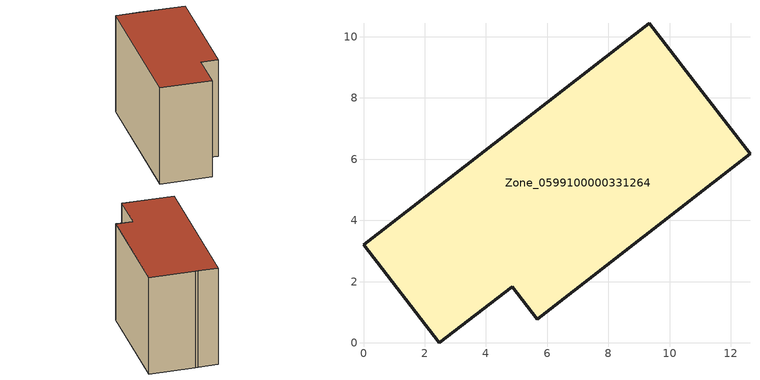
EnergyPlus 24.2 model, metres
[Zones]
Zone_0599100000331264
 floor ground (C_G): 10.28,9.21 10.42,9.02 12.62,6.17 5.68,0.77 4.85,1.84 2.48,0 0,3.2 9.32,10.44 z0.2
 wall outside (C_F): 0,3.2 2.48,0 4.85,1.84 5.68,0.77 12.62,6.17 10.42,9.02 10.28,9.21 9.32,10.44 0,3.2 z0.2:8.39
 roof outside (C_R): 12.62,6.17 10.42,9.02 10.28,9.21 9.32,10.44 0,3.2 2.48,0 4.85,1.84 5.68,0.77 z8.39
[BUILDING]
Pand.0599100000331264: North Axis=0; Terrain=City; Loads Convergence Tolerance Value=0.04; Temperature Convergence Tolerance Value=0.4; Solar Distribution=FullExterior; Maximum Number of Warmup Days=25; Minimum Number of Warmup Days=1
[Site:Location]
Rotterdam.The.Hague.AP_ZH_NLD Design_Conditions: Latitude=51.96; Longitude=4.45; Time Zone=1; Elevation=-4.5
[SITE:GROUNDTEMPERATURE:BUILDINGSURFACE]
18, 18, 18, 18, 18, 18, 18, 18, 18, 18, 18, 18
[MATERIAL] Thermal Absorptance=0.9; Solar Absorptance=0.7; Visible Absorptance=0.7
Name | Roughness | Thickness | Conductivity | Density | Specific Heat
G.TI.1975-1991 | MediumSmooth | 0.15 | 0.288461 | 540 | 1210
F.TI.1975-1991 | Rough | 0.3 | 0.230769 | 1920 | 840
R.TI.1975-1991 | MediumRough | 0.2 | 0.153846 | 1500 | 1000
[CONSTRUCTION]
C_G: G.TI.1975-1991
C_F: F.TI.1975-1991
C_R: R.TI.1975-1991
[ZONE]
Zone_0599100000331264: Type=1; Multiplier=1; Ceiling Height=Autocalculate; Volume=Autocalculate; Floor Area=autocalculate; Part of Total Floor Area=Yes
[ZONEINFILTRATION:DESIGNFLOWRATE]
Infil_Zone_0599100000331264: Zone or ZoneList or Space or SpaceList=Zone_0599100000331264; Schedule=AlwaysOn; Design Flow Rate Calculation Method=Flow/Area; Flow Rate per Floor Area=0.003; Constant Term Coefficient=1; Temperature Term Coefficient=0; Velocity Term Coefficient=0; Velocity Squared Term Coefficient=0
[HVACTEMPLATE:ZONE:IDEALLOADSAIRSYSTEM]
Zone_0599100000331264: Maximum Heating Supply Air Temperature=50; Minimum Cooling Supply Air Temperature=13; Maximum Heating Supply Air Humidity Ratio=0.0156; Minimum Cooling Supply Air Humidity Ratio=0.0077; Heating Limit=NoLimit; Cooling Limit=NoLimit; Dehumidification Control Type=ConstantSensibleHeatRatio; Cooling Sensible Heat Ratio=0.7; Dehumidification Setpoint=60; Humidification Control Type=None; Humidification Setpoint=30; Outdoor Air Method=None; Outdoor Air Flow Rate per Person=0.00944; Outdoor Air Flow Rate per Zone Floor Area=0; Outdoor Air Flow Rate per Zone=0; Demand Controlled Ventilation Type=None; Outdoor Air Economizer Type=NoEconomizer; Heat Recovery Type=None; Sensible Heat Recovery Effectiveness=0.7; Latent Heat Recovery Effectiveness=0.65
[ZONECONTROL:THERMOSTAT]
ThermostatControl_Zone_0599100000331264: Zone or ZoneList=Zone_0599100000331264; Control Type Schedule=DualSetpointControlType; Control 1=Thermostat_Zone_0599100000331264; Temperature Difference Between Cutout And Setpoint=0
[THERMOSTATSETPOINT:DUALSETPOINT]
Thermostat_Zone_0599100000331264: Heating Setpoint Temperature Schedule=HeatingSetpoint_Zone_0599100000331264; Cooling Setpoint Temperature Schedule=CoolingSetpoint_Zone_0599100000331264
[SCHEDULE:COMPACT]
HeatingSetpoint_Zone_0599100000331264: Through: 12/31, For: AllDays, Until: 24:00, 21
CoolingSetpoint_Zone_0599100000331264: Through: 12/31, For: AllDays, Until: 24:00, 24
DualSetpointControlType: Through: 12/31, For: AllDays, Until: 24:00, 4
AlwaysOn: Through: 12/31, For: AllDays, Until: 24:00, 1
